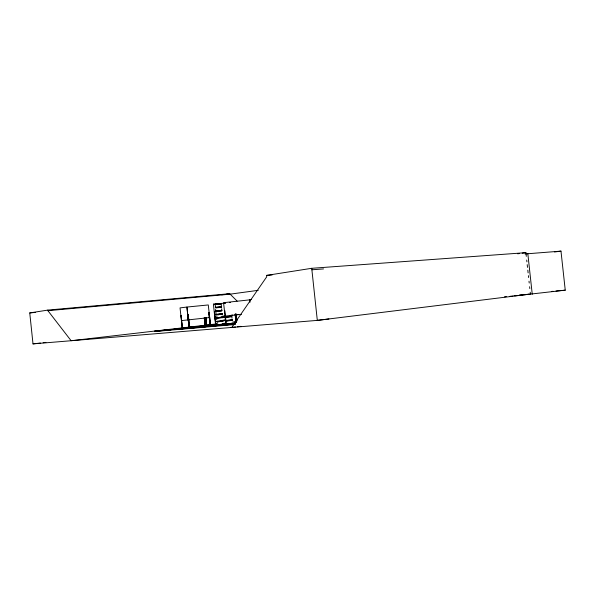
<?xml version="1.0" encoding="UTF-8"?>
<svg xmlns="http://www.w3.org/2000/svg" width="595" height="595" viewBox="0 0 595 595"><rect width="100%" height="100%" fill="white"/><g stroke="black" fill="none" stroke-linecap="round" stroke-linejoin="round"><path stroke-width="0.89" d="M184.212 328.053L181.029 328.172M184.272 328.016L182.658 328.18M202.843 325.904L208.986 325.272L202.843 325.867L207.313 325.16M190.437 327.295L187.789 327.763L190.467 327.562M226.174 323.896L225.126 324.32M231.753 327.451L266.724 276.787L266.575 275.396L311.728 268.3L525.906 252.667L526.307 256.348M226.145 324.141L225.111 324.357M232.541 323.487L231.433 323.561M232.563 323.457L231.864 323.583M250.108 299.813L223.571 302.691L225.884 324.238L225.736 323.762L226.598 323.963M226.353 324L228.13 323.858M223.348 324.178L222.835 324.193M217.264 324.811L217.763 324.796M216.878 321.501L222.887 320.854M216.855 321.3L217.398 321.255M232.005 318.228L231.842 316.696L225.654 317.358M231.842 316.287L225.564 316.964M225.55 317.157L231.678 316.495M216.699 319.783L216.833 318.236M218.157 324.848L213.263 325.145M215.866 324.632L215.613 325.153L213.397 303.948L218.157 303.748M213.248 325.406L213.746 324.699L210.608 325.004L211.999 324.855M215.665 307.295L215.055 304.395L217.882 304.119M216.007 304.305L219.451 303.963M220.656 303.703L220.098 303.762L221.184 303.614L215.212 304.238M221.035 303.762L221.511 306.663L220.968 306.73M221.035 303.948L215.085 304.566L215.821 304.521M229.618 302.55L230.049 302.513M217.041 323.858L71.125 340.734L33 343.88L29.75 312.925L47.853 310.092L229.677 293.699L237.122 301.107M232.295 323.397L230.54 323.606M225.884 324.238L227.654 323.963M217.525 324.684L223.08 324.126M217.517 324.773L217.785 324.922M215.368 307.31L220.195 306.782M517.695 253.797L519.517 253.552M522.254 253.172L525.906 252.667M221.704 294.793L224.36 294.428M226.13 294.183L229.677 293.699M258.26 290.323L229.73 294.213L47.912 310.694L47.853 310.092M525.05 253.961L560.981 251.12L565.25 290.174L514.682 295.879M213.255 324.766L214.475 324.87M212.921 324.744L212.467 325.071L212.951 325.004M214.691 324.848L212.437 324.803M554.54 251.99L560.981 251.12M217.391 321.255L222.82 320.646M214.111 324.93L214.661 324.587M222.277 314.286L216.193 314.919M224.278 303.115L225.222 303.011M216.424 304.261L215.784 304.342M229.759 302.58L230.064 302.52M210.504 324.736L210.385 325.212M226.613 324.082L227.059 324.03M214.802 317.135L217.16 316.838M215.598 309.43L215.754 310.947L216.29 310.88M216.156 314.748L216.692 314.696M221.719 310.315L221.734 308.783M221.786 310.516L215.732 311.163L216.476 311.088M216.201 314.614L217.911 314.562M216.766 317.626L222.679 317.209L222.128 317.261M216.766 318.028L222.701 317.395L222.151 317.447M217.651 321.806L216.93 321.91L218.001 321.813M231.537 320.482L232.229 320.385L231.663 320.43M236.275 322.364L234.489 322.274L236.341 322.118M328.916 318.957L317.313 320.385L71.631 340.675M221.028 306.938L221.578 306.871L215.643 307.511M221.05 307.124L221.593 307.057L215.665 307.697M221.028 307.34L221.578 307.273L215.732 307.898M221.809 310.702L215.754 311.349L216.491 311.274M222.002 313.959L216.126 314.48L215.821 311.549L221.786 310.917M216.297 314.368L222.247 313.729L221.734 313.87M219.8 317.321L222.612 317.009L222.069 317.061M216.744 317.842L219.823 317.529M217.591 321.597L216.9 321.687L222.909 321.04M188.942 327.711L189.017 327.228M205.387 325.629L204.516 317.618M206.413 325.562L205.595 317.514M210.05 325.249L208.838 312.635L210.139 325.242M231.15 327.525L235.442 327.005M237.286 326.781L240.975 326.343M222.069 324.342L223.356 324.074L222.805 324.119M231.871 323.561L229.752 323.821M201.675 327.146L200.835 327.243L200.79 326.811L201.631 326.714L201.675 327.146L177.608 329.273L177.563 328.857L201.631 326.714M221.957 317.7L222.671 317.611L222.128 317.663M231.537 320.482L227.818 320.884M232.69 322.051L236.371 321.62M188.912 327.235L189.589 327.161L189.448 327.644M210.615 325.182L209.849 325.272L210.571 324.796M187.142 327.852L191.188 327.205M235.114 324.052L154.403 331.118L154.44 331.527L217.725 324.193M187.142 327.919L191.174 327.183M209.403 325.287L211.917 325.041M177.608 329.273L217.391 324.654M220.113 303.77L216.788 304.06M219.451 303.948L220.128 303.889M220.135 304.067L217.904 304.313M33 343.88L40.386 343.032M43.152 342.713L45.919 342.393M222.604 323.531L223.281 323.457L222.604 323.613M225.936 323.226L224.523 323.39L225.951 323.301M222.619 323.725L224.032 323.561M225.966 323.427L223.051 323.739M222.054 324.253L217.777 324.9M229.722 323.606L232.347 323.264M221.965 317.7L216.535 318.273M225.594 319.969L222.686 320.281M225.639 320.162L222.694 320.482M225.661 320.341L222.709 320.66M225.654 320.541L222.746 320.861M205.349 325.301L206.547 325.212M201.408 326.737L201.802 327.146L201.408 326.737L235.442 322.921M201.452 327.168L235.114 323.368M216.29 310.88L217.51 310.746M181.125 315.581L182.487 328.276M188.236 314.8L189.582 327.637L188.236 314.8L187.611 314.867L189.247 327.674M209.098 312.606L210.637 325.264M222.024 314.123L216.312 314.569M221.942 316.272L225.542 315.871M230.942 315.268L232.734 315.067M223.281 323.531L224.01 323.368M219.28 324.692L220.061 324.595M220.574 324.639L223.385 324.275L222.835 324.327M229.737 323.695L230.525 323.524M205.543 317.782L205.193 317.812M188.31 319.879L209.626 317.551M235.791 314.733L238.521 314.435M225.23 316.533L222.322 316.845M225.274 316.726L222.322 317.046M225.289 316.904L222.344 317.217M225.289 317.105L222.381 317.418M214.185 324.647L215.561 324.506L214.081 324.662M212.467 325.071L213.605 324.677M212.579 325.093L213.806 324.662L212.556 324.833M217.502 310.746L221.898 310.293M224.441 310.835L224.888 310.783L226.338 324.193M214.505 311.936L215.918 325.115M221.533 313.81L221.98 313.766M217.904 314.554L220.276 314.301M217.934 314.748L218.7 314.666M224.776 323.368L223.036 323.546M212.348 324.848L213.843 324.684M212.363 325.086L213.873 324.952M220.559 324.506L217.763 324.788M229.96 323.583L226.881 323.896M208.741 312.643L209.187 312.598M221.704 313.788L222.255 313.736M224.999 316.094L241.473 314.339M206.591 325.078L206.525 325.554L205.744 317.499M251.544 299.374L249.692 299.568L249.982 302.26M217.867 304L215.093 304.268M218.38 304.008L219.161 303.807M223.043 323.62L225.512 323.412M229.953 323.502L231.991 323.39M228.13 323.858L231.448 323.561M230.756 323.628L226.517 324.126M181.393 320.586L188.265 319.887M219.168 303.926L220.477 303.681M216.491 310.873L215.799 310.94M217.993 321.813L222.887 321.255M227.818 320.884L226.189 321.047M220.195 306.782L221.511 306.663M231.21 316.138L231.782 316.079L225.55 316.748M230.726 323.42L231.418 323.353M234.527 322.468L236.356 322.289M225.431 303.048L224.389 303.138M217.882 303.77L225.089 303.1M551.379 291.461L553.231 291.29M556.005 291.029L565.25 290.174M514.043 295.581L515.88 295.41M519.316 295.098L522.298 294.822M525.794 294.503L528.724 294.228M504.508 296.808L506.36 296.637M510.056 296.303L512.831 296.042M29.75 312.925L35.276 312.427M231.596 319.812L232.169 319.768L226.122 320.422M231.663 320.021L232.236 319.976L226.107 320.646M231.686 320.214L232.258 320.162L225.944 320.846M209.812 324.877L217.889 324.156M220.485 303.8L221.206 303.733M215.784 304.328L215.048 304.395M214.341 324.877L209.239 325.279M235.077 324.03L155.221 331.021L155.265 331.43M154.44 331.527L235.159 324.52M205.245 325.175L205.156 325.651L204.383 317.633M226.896 323.896L226.331 323.925M266.575 275.396L272.131 274.972M311.884 269.788L323.539 268.91M47.912 310.694L71.125 340.734M527.81 253.582L532.25 294.265M526.709 260.03L526.91 261.874M527.207 264.634L527.512 267.393M527.81 270.152L528.115 272.912M528.412 275.671L528.613 277.515M529.014 281.197L529.215 283.034M529.617 286.716L529.818 288.56M530.219 292.242L530.42 294.079L317.313 320.385L311.728 268.3M236.17 314.078L236.907 320.958M236.089 314.086L236.817 320.965M236.55 320.995L235.813 314.115L236.46 321.003M235.501 314.153L236.327 321.895M235.375 314.167L236.103 321.047M235.233 314.182L236.059 321.932M235.107 314.197L235.917 322.081M214.423 311.944L215.814 325.13M210.518 325.205L208.28 304.952L186.949 307.05L189.106 327.696M205.885 317.485L206.755 325.524L205.044 325.658L204.226 317.648M189.039 327.704L186.897 307.05L180.047 307.898L182.278 328.299L180.984 315.595M178.076 328.812L178.121 329.228M155.704 330.984L155.749 331.385M183.305 327.786L182.844 328.232L183.305 327.786"/></g></svg>
